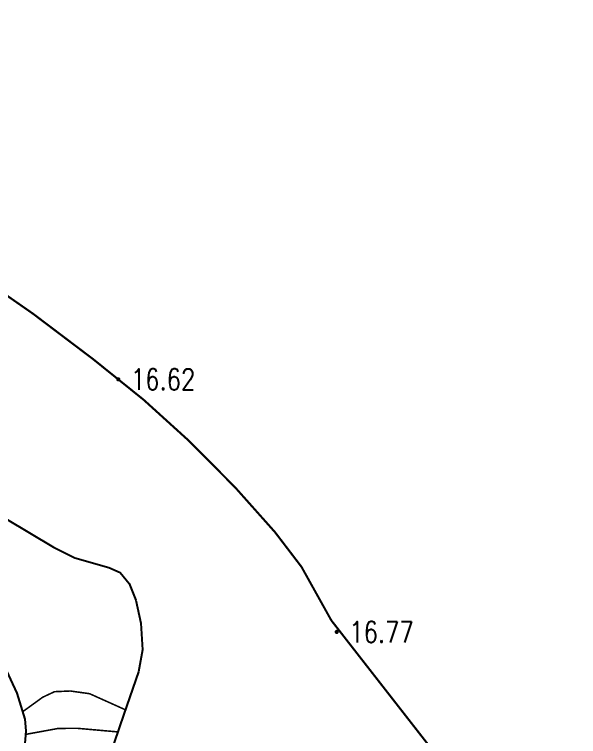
# Model space of a CAD drawing. Extents: x 404846 to 408477, y 3390929 to 3392894.
# Drawn here: x 406356.75 to 406383.74, y 3392350.35 to 3392384.88 of the extents above; entities that cross this region are included whole.
import ezdxf
from ezdxf.enums import TextEntityAlignment as Align

# ---------------------------------------------------------------- set-up
doc = ezdxf.new("R2010")
doc.units = 0
doc.header["$LTSCALE"] = 0.5
doc.layers.get('0').update_dxf_attribs({"linetype": 'CONTINUOUS'})
for name, color, linetype in [('DGX', 2, 'CONTINUOUS'), ('DMTZ', 3, 'CONTINUOUS'), ('GCD', 1, 'CONTINUOUS'), ('SXSS', 5, 'CONTINUOUS'), ('ZBTZ', 3, 'CONTINUOUS')]:
    doc.layers.add(name, color=color, linetype=linetype)
doc.styles.add('HZ', font='rs.shx', dxfattribs={"width": 0.8, "bigfont": 'hztxt.shx'})
doc.linetypes.add('10411', pattern='A,2,[150,AAA.SHX,S=1,R=0,X=0,Y=1],2,[151,AAA.SHX,S=1,R=0,X=0,Y=3],1e-11', length=4)
doc.linetypes.add('1161', pattern='A,0,[149,AAA.SHX,S=0.15,R=0,X=0,Y=0],-1.6', length=1.6)

# ---------------------------------------------------------------- blocks, each defined once
blk = doc.blocks.new('GC200')
at = {"linetype": 'Continuous', "const_width": 0.2, "flags": 128}
blk.add_lwpolyline([(-0.1, 0, 1), (0.1, 0, 1)], format="xyb", close=True, dxfattribs=at)

msp = doc.modelspace()

# ---------------------------------------------------------------- linework, layer by layer
at = {"layer": 'DGX', "linetype": 'Continuous', "const_width": 0.075, "flags": 128}
for points, elevation in [([(406357.147, 3392351.536), (406358.1, 3392352.225), (406358.668, 3392352.492), (406359.426, 3392352.524), (406360.347, 3392352.395), (406362.053, 3392351.629)], 23), ([(406357.295, 3392350.451), (406358.844, 3392350.734), (406359.748, 3392350.741), (406361.691, 3392350.569)], 23.5)]:
    msp.add_lwpolyline(points, dxfattribs=dict(at, elevation=elevation))
at = {"layer": 'DMTZ', "linetype": '10411', "elevation": 24.208, "flags": 128}
msp.add_lwpolyline([(406337.957, 3392373.578), (406340.13, 3392372.299), (406341.433, 3392371.146), (406342.914, 3392369.453), (406344.065, 3392367.685), (406344.61, 3392367.008), (406345.559, 3392366.372), (406347.504, 3392365.444), (406353.675, 3392362.069), (406356.315, 3392360.771), (406358.615, 3392359.396), (406359.645, 3392358.899), (406361.271, 3392358.434), (406361.808, 3392358.185), (406362.244, 3392357.659), (406362.56, 3392356.868), (406362.792, 3392355.776), (406362.882, 3392354.497), (406362.688, 3392353.444), (406361.979, 3392351.419), (406360.805, 3392347.961), (406360.594, 3392346.885), (406360.574, 3392346.072), (406360.817, 3392345.131), (406361.414, 3392343.862), (406363.868, 3392339.969), (406367.401, 3392334.688), (406368.699, 3392332.374), (406371.361, 3392327.107)], dxfattribs=at)
at = {"layer": 'SXSS', "linetype": 'Continuous', "const_width": 0.1, "elevation": 16.448, "flags": 128}
msp.add_lwpolyline([(406352.355, 3392374.242), (406357.641, 3392370.566), (406360.521, 3392368.39), (406362.933, 3392366.45), (406365.084, 3392364.502), (406367.307, 3392362.265), (406369.216, 3392360.122), (406370.485, 3392358.46), (406371.914, 3392355.897), (406383.691, 3392340.804)], dxfattribs=at)
at = {"layer": 'ZBTZ', "linetype": '1161', "elevation": 23.606, "flags": 128}
msp.add_lwpolyline([(406295.986, 3392384.881), (406295.825, 3392383.24), (406295.941, 3392382.404), (406296.22, 3392381.635), (406296.703, 3392381.133), (406297.333, 3392380.643), (406298.102, 3392380.183), (406300.763, 3392378.929), (406304.132, 3392377.458), (406311.282, 3392374.089), (406317.926, 3392371.361), (406322.668, 3392369.283), (406325.933, 3392367.698), (406328.205, 3392366.275), (406333.059, 3392362.833), (406338.037, 3392358.643), (406338.748, 3392358.171), (406345.719, 3392351.925), (406353.517, 3392344.691), (406354.752, 3392345.048), (406355.373, 3392345.313), (406356.042, 3392345.788), (406356.457, 3392346.22), (406356.684, 3392346.808), (406356.86, 3392347.598), (406357.255, 3392349.81), (406357.306, 3392350.618), (406357.257, 3392351.18), (406356.878, 3392352.413), (406356.269, 3392353.735), (406355.365, 3392354.878), (406353.921, 3392356.164), (406352.208, 3392357.429), (406347.953, 3392360.341), (406345.561, 3392362.331), (406340.487, 3392366.891), (406337.16, 3392369.698), (406334.459, 3392371.837), (406330.961, 3392374.323)], dxfattribs=at)

# ---------------------------------------------------------------- block references
at = {"layer": 'GCD', "linetype": 'Continuous'}
ref = msp.add_blockref('GC200', (406361.718, 3392367.428, 16.619), dxfattribs=dict(at, xscale=0.5, yscale=0.5, zscale=0.5))
ref.add_attrib('height', '16.62', dxfattribs={"linetype": 'Continuous', "height": 1, "style": 'HZ', "width": 0.8}).set_placement((406362.318, 3392367.428, 16.619), align=Align.MIDDLE_LEFT)
ref = msp.add_blockref('GC200', (406372.17, 3392355.351, 16.767), dxfattribs=dict(at, xscale=0.5, yscale=0.5, zscale=0.5))
ref.add_attrib('height', '16.77', dxfattribs={"linetype": 'Continuous', "height": 1, "style": 'HZ', "width": 0.8}).set_placement((406372.77, 3392355.351, 16.767), align=Align.MIDDLE_LEFT)

doc.saveas('drawing.dxf')
